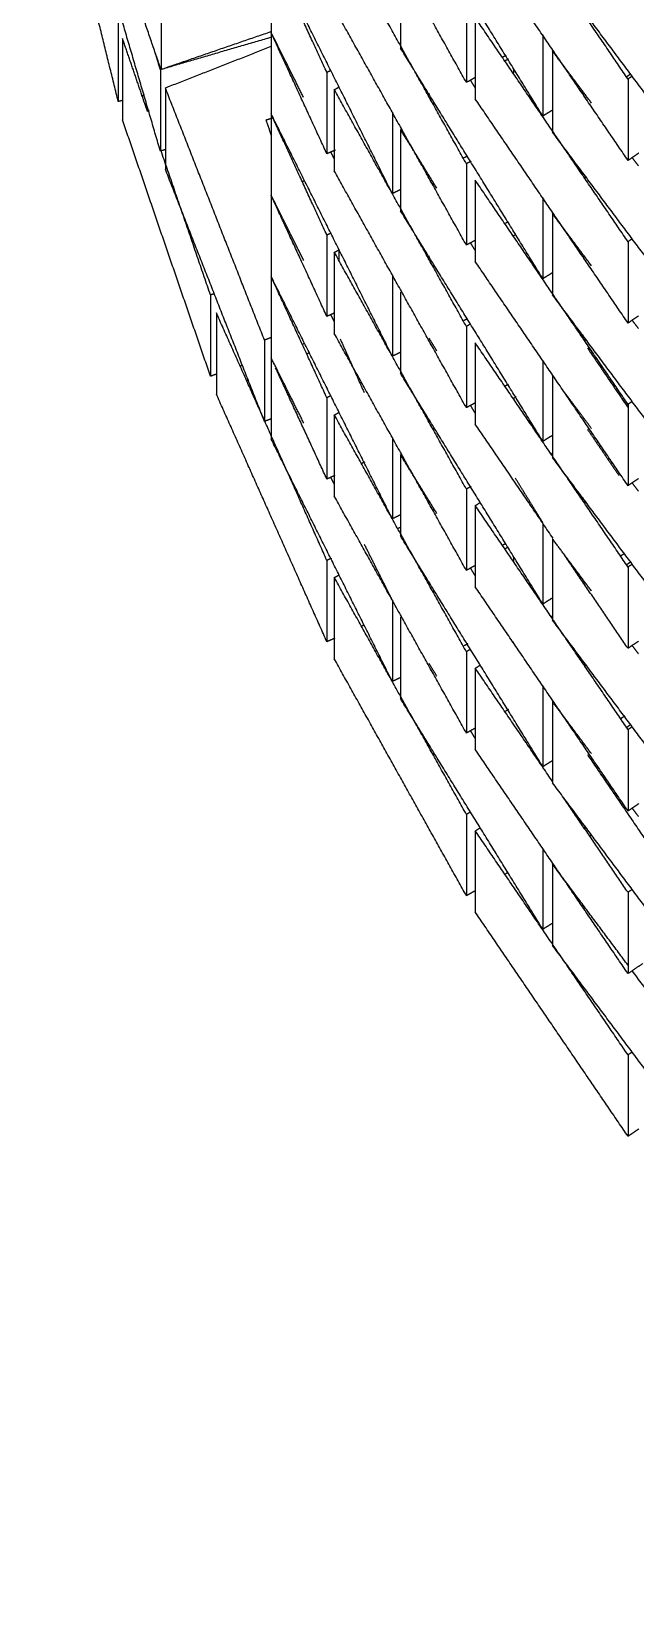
# Model space of a CAD drawing. Header units: centimetres. Extents: x 0 to 19.8, y 0 to 41.5.
# Drawn here: x 12.473 to 12.918, y 11.482 to 12.644 of the extents above; entities that cross this region are included whole.
import ezdxf

# ---------------------------------------------------------------- set-up
doc = ezdxf.new("R2010")
doc.units = ezdxf.units.CM
doc.layers.add('Make2D$Visible$Curves', color=7, linetype='Continuous', true_color=0x000000)

msp = doc.modelspace()

# ---------------------------------------------------------------- linework, layer by layer
at = {"layer": 'Make2D$Visible$Curves', "color": 18, "lineweight": -3, "true_color": 0x000000}
for points in [[(12.5369, 12.5925), (12.5129, 12.6896), (12.489, 12.7867)], [(12.7936, 12.6066), (12.7449, 12.6939), (12.6962, 12.7813)], [(12.5679, 12.556), (12.5398, 12.6519), (12.5116, 12.7479)], [(12.85, 12.5818), (12.7975, 12.6669), (12.745, 12.752)], [(12.7936, 12.5466), (12.7449, 12.6339), (12.6962, 12.7213)], [(12.9128, 12.5491), (12.8565, 12.6317), (12.8002, 12.7144)], [(12.739, 12.5246), (12.6943, 12.614), (12.6496, 12.7035)], [(12.6496, 12.7033), (12.6496, 12.6733), (12.6496, 12.6433)], [(12.5684, 12.6161), (12.5542, 12.6576), (12.54, 12.699)], [(12.6907, 12.614), (12.6708, 12.6573), (12.6508, 12.7006)], [(12.745, 12.692), (12.745, 12.662), (12.745, 12.632)], [(12.9768, 12.5297), (12.9169, 12.6098), (12.8571, 12.6899)], [(12.9128, 12.6091), (12.8851, 12.6498), (12.8574, 12.6905)], [(12.5684, 12.6761), (12.5684, 12.6461), (12.5684, 12.6161)], [(12.7936, 12.6666), (12.7936, 12.6366), (12.7936, 12.6066)], [(12.7936, 12.4866), (12.7449, 12.5739), (12.6962, 12.6613)], [(12.5369, 12.6525), (12.5369, 12.6225), (12.5369, 12.5925)], [(12.6492, 12.6439), (12.6088, 12.63), (12.5684, 12.6161)], [(12.6496, 12.6435), (12.6496, 12.6135), (12.6496, 12.5835)], [(12.6736, 12.5954), (12.6616, 12.6195), (12.6496, 12.6435)], [(12.6907, 12.554), (12.6702, 12.5986), (12.6496, 12.6433)], [(12.9128, 12.4891), (12.8565, 12.5717), (12.8002, 12.6544)], [(12.8002, 12.6544), (12.8002, 12.6244), (12.8002, 12.5944)], [(12.54, 12.639), (12.54, 12.609), (12.54, 12.579)], [(12.5584, 12.5853), (12.5492, 12.6122), (12.54, 12.639)], [(12.6496, 12.6399), (12.6087, 12.628), (12.5679, 12.616)], [(12.5716, 12.6026), (12.6106, 12.6179), (12.6497, 12.6333)], [(12.85, 12.4618), (12.7975, 12.5469), (12.745, 12.632)], [(12.85, 12.6418), (12.85, 12.6118), (12.85, 12.5818)], [(12.5679, 12.616), (12.5661, 12.622), (12.5644, 12.6279)], [(12.8228, 12.6264), (12.8215, 12.6258), (12.8203, 12.6252)], [(12.8246, 12.6239), (12.8234, 12.6232), (12.8222, 12.6225)], [(12.8859, 12.5914), (12.8715, 12.6106), (12.8571, 12.6299)], [(12.8571, 12.6299), (12.8571, 12.5999), (12.8571, 12.5699)], [(12.5679, 12.616), (12.5679, 12.586), (12.5679, 12.556)], [(12.6937, 12.6153), (12.6922, 12.6147), (12.6907, 12.614)], [(12.6907, 12.614), (12.6907, 12.584), (12.6907, 12.554)], [(12.8004, 12.6104), (12.797, 12.6085), (12.7936, 12.6066)], [(12.8284, 12.6167), (12.8284, 12.6151), (12.8284, 12.6134)], [(12.9121, 12.611), (12.9134, 12.612), (12.9147, 12.613)], [(12.916, 12.6113), (12.9144, 12.6102), (12.9128, 12.6091)], [(12.9128, 12.6091), (12.9128, 12.5791), (12.9128, 12.5491)], [(12.5561, 12.5973), (12.5553, 12.5971), (12.5544, 12.5969)], [(12.6447, 12.4165), (12.6081, 12.5095), (12.5716, 12.6026)], [(12.5716, 12.6026), (12.5716, 12.5726), (12.5716, 12.5426)], [(12.6962, 12.6013), (12.698, 12.6023), (12.6998, 12.6032)], [(12.7936, 12.4266), (12.7449, 12.5139), (12.6962, 12.6013)], [(12.6962, 12.6013), (12.6962, 12.5713), (12.6962, 12.5413)], [(12.7663, 12.5982), (12.7658, 12.598), (12.7653, 12.5977)], [(12.8002, 12.6025), (12.7984, 12.6054), (12.7967, 12.6083)], [(12.8784, 12.5999), (12.8797, 12.5976), (12.881, 12.5953)], [(12.5402, 12.5934), (12.5386, 12.5929), (12.5369, 12.5925)], [(12.5586, 12.5854), (12.5591, 12.5856), (12.5596, 12.5858)], [(12.9128, 12.4291), (12.8565, 12.5117), (12.8002, 12.5944)], [(12.8571, 12.5862), (12.8535, 12.584), (12.85, 12.5818)], [(12.6049, 12.3898), (12.5724, 12.4844), (12.54, 12.579)], [(12.6512, 12.5804), (12.6485, 12.5796), (12.6458, 12.5788)], [(12.6458, 12.5788), (12.6477, 12.5733), (12.6496, 12.5677)], [(12.739, 12.4046), (12.6943, 12.494), (12.6496, 12.5835)], [(12.6496, 12.5833), (12.6496, 12.5533), (12.6496, 12.5233)], [(12.6907, 12.494), (12.6708, 12.5373), (12.6509, 12.5805)], [(12.739, 12.5846), (12.739, 12.5546), (12.739, 12.5246)], [(12.7717, 12.5287), (12.7584, 12.5504), (12.745, 12.572)], [(12.745, 12.572), (12.745, 12.542), (12.745, 12.512)], [(12.9768, 12.4097), (12.9169, 12.4898), (12.8571, 12.5699)], [(12.5717, 12.5571), (12.5698, 12.5565), (12.5679, 12.556)], [(12.6049, 12.4498), (12.5866, 12.5031), (12.5684, 12.5563)], [(12.6971, 12.5568), (12.6939, 12.5554), (12.6907, 12.554)], [(12.6962, 12.5502), (12.6949, 12.5527), (12.6936, 12.5553)], [(12.7945, 12.5523), (12.793, 12.5515), (12.7915, 12.5508)], [(12.9207, 12.5545), (12.9168, 12.5518), (12.9128, 12.5491)], [(12.9205, 12.5451), (12.9182, 12.5481), (12.9159, 12.5512)], [(12.6447, 12.3565), (12.6081, 12.4495), (12.5716, 12.5426)], [(12.7936, 12.3666), (12.7449, 12.4539), (12.6962, 12.5413)], [(12.797, 12.5485), (12.7953, 12.5475), (12.7936, 12.5466)], [(12.7936, 12.5466), (12.7936, 12.5166), (12.7936, 12.4866)], [(12.673, 12.5337), (12.6736, 12.534), (12.6743, 12.5343)], [(12.7451, 12.5276), (12.742, 12.5261), (12.739, 12.5246)], [(12.9128, 12.3691), (12.8565, 12.4517), (12.8002, 12.5344)], [(12.8002, 12.5344), (12.8002, 12.5044), (12.8002, 12.4744)], [(12.881, 12.5383), (12.881, 12.5382), (12.881, 12.5381)], [(12.881, 12.5372), (12.881, 12.5367), (12.881, 12.5361)], [(12.6737, 12.4752), (12.6616, 12.4993), (12.6496, 12.5235)], [(12.6496, 12.5235), (12.6496, 12.4935), (12.6496, 12.4635)], [(12.6907, 12.434), (12.6702, 12.4786), (12.6496, 12.5233)], [(12.85, 12.5214), (12.85, 12.4916), (12.85, 12.4618)], [(12.85, 12.3418), (12.7975, 12.4269), (12.745, 12.512)], [(12.8244, 12.5038), (12.8234, 12.5032), (12.8224, 12.5027)], [(12.8571, 12.5099), (12.8571, 12.4799), (12.8571, 12.4499)], [(12.8858, 12.4714), (12.8715, 12.4906), (12.8571, 12.5099)], [(12.6939, 12.4954), (12.6923, 12.4947), (12.6907, 12.494)], [(12.6907, 12.494), (12.6907, 12.464), (12.6907, 12.434)], [(12.8281, 12.4934), (12.829, 12.494), (12.8298, 12.4945)], [(12.6962, 12.4813), (12.6981, 12.4823), (12.7, 12.4834)], [(12.7936, 12.3066), (12.7449, 12.3939), (12.6962, 12.4813)], [(12.6962, 12.4813), (12.6962, 12.4513), (12.6962, 12.4213)], [(12.6995, 12.4823), (12.6995, 12.4788), (12.6995, 12.4753)], [(12.8006, 12.4905), (12.7971, 12.4885), (12.7936, 12.4866)], [(12.8002, 12.4825), (12.7984, 12.4854), (12.7967, 12.4883)], [(12.916, 12.4913), (12.9144, 12.4902), (12.9128, 12.4891)], [(12.9128, 12.4891), (12.9128, 12.4591), (12.9128, 12.4291)], [(12.7663, 12.4782), (12.7659, 12.478), (12.7655, 12.4778)], [(12.9128, 12.3091), (12.8565, 12.3917), (12.8002, 12.4744)], [(12.8793, 12.4783), (12.8802, 12.4768), (12.881, 12.4753)], [(12.739, 12.2846), (12.6943, 12.374), (12.6496, 12.4635)], [(12.6496, 12.4633), (12.6496, 12.4333), (12.6496, 12.4033)], [(12.6907, 12.374), (12.6702, 12.4186), (12.6496, 12.4633)], [(12.739, 12.4646), (12.739, 12.4346), (12.739, 12.4046)], [(12.8571, 12.4662), (12.8535, 12.464), (12.85, 12.4618)], [(12.6078, 12.4508), (12.6064, 12.4503), (12.6049, 12.4498)], [(12.6049, 12.4498), (12.6049, 12.4198), (12.6049, 12.3898)], [(12.745, 12.452), (12.745, 12.422), (12.745, 12.392)], [(12.9768, 12.2897), (12.9169, 12.3698), (12.8571, 12.4499)], [(12.6907, 12.254), (12.65, 12.3453), (12.6092, 12.4367)], [(12.6092, 12.4367), (12.6092, 12.4067), (12.6092, 12.3767)], [(12.6966, 12.4367), (12.6937, 12.4353), (12.6907, 12.434)], [(12.6962, 12.4302), (12.6949, 12.4327), (12.6936, 12.4353)], [(12.9205, 12.4343), (12.9167, 12.4317), (12.9128, 12.4291)], [(12.7944, 12.4323), (12.7931, 12.4316), (12.7917, 12.4309)], [(12.7967, 12.4283), (12.7952, 12.4275), (12.7936, 12.4266)], [(12.7936, 12.4266), (12.7936, 12.3966), (12.7936, 12.3666)], [(12.9205, 12.4251), (12.9182, 12.4281), (12.9159, 12.4312)], [(12.6497, 12.4184), (12.6472, 12.4174), (12.6447, 12.4165)], [(12.6447, 12.4165), (12.6447, 12.3865), (12.6447, 12.3565)], [(12.673, 12.4137), (12.6736, 12.414), (12.6743, 12.4143)], [(12.7936, 12.2466), (12.7449, 12.3339), (12.6962, 12.4213)], [(12.7005, 12.4174), (12.7094, 12.3976), (12.7182, 12.3778)], [(12.7718, 12.4086), (12.7689, 12.4133), (12.766, 12.418)], [(12.8568, 12.3313), (12.8285, 12.3729), (12.8002, 12.4144)], [(12.8002, 12.4144), (12.8002, 12.3844), (12.8002, 12.3544)], [(12.8797, 12.4201), (12.8791, 12.4198), (12.8785, 12.4194)], [(12.881, 12.4179), (12.881, 12.4166), (12.881, 12.4153)], [(12.6737, 12.3553), (12.6616, 12.3794), (12.6496, 12.4035)], [(12.6496, 12.4035), (12.6496, 12.3735), (12.6496, 12.3435)], [(12.6758, 12.4064), (12.6769, 12.4069), (12.678, 12.4074)], [(12.7453, 12.4077), (12.7421, 12.4061), (12.739, 12.4046)], [(12.85, 12.4014), (12.85, 12.3716), (12.85, 12.3418)], [(12.8829, 12.4107), (12.8978, 12.3887), (12.9128, 12.3667)], [(12.6094, 12.3914), (12.6071, 12.3906), (12.6049, 12.3898)], [(12.6284, 12.3979), (12.6278, 12.3977), (12.6272, 12.3975)], [(12.6907, 12.314), (12.6718, 12.3551), (12.6529, 12.3961)], [(12.85, 12.2218), (12.7975, 12.3069), (12.745, 12.392)], [(12.8571, 12.3899), (12.8571, 12.3599), (12.8571, 12.3299)], [(12.6907, 12.194), (12.65, 12.2853), (12.6092, 12.3767)], [(12.6317, 12.3867), (12.6324, 12.387), (12.6331, 12.3873)], [(12.8246, 12.3839), (12.8234, 12.3832), (12.8222, 12.3825)], [(12.8858, 12.3514), (12.8755, 12.3653), (12.8651, 12.3791)], [(12.694, 12.3755), (12.6924, 12.3748), (12.6907, 12.374)], [(12.6907, 12.374), (12.6907, 12.344), (12.6907, 12.314)], [(12.8004, 12.3704), (12.797, 12.3685), (12.7936, 12.3666)], [(12.8002, 12.3625), (12.7984, 12.3654), (12.7967, 12.3683)], [(12.8281, 12.3734), (12.8292, 12.3741), (12.8302, 12.3748)], [(12.916, 12.3713), (12.9144, 12.3702), (12.9128, 12.3691)], [(12.9128, 12.3691), (12.9128, 12.3391), (12.9128, 12.3091)], [(12.65, 12.3585), (12.6474, 12.3575), (12.6447, 12.3565)], [(12.6962, 12.3613), (12.698, 12.3622), (12.6997, 12.3632)], [(12.7936, 12.1866), (12.7449, 12.2739), (12.6962, 12.3613)], [(12.6962, 12.3613), (12.6962, 12.3313), (12.6962, 12.3013)], [(12.8575, 12.2703), (12.8289, 12.3124), (12.8002, 12.3544)], [(12.8793, 12.3583), (12.8802, 12.3568), (12.881, 12.3553)], [(12.739, 12.1646), (12.6943, 12.254), (12.6496, 12.3435)], [(12.739, 12.3446), (12.739, 12.3146), (12.739, 12.2846)], [(12.8572, 12.3463), (12.8536, 12.3441), (12.85, 12.3418)], [(12.8829, 12.3507), (12.8945, 12.3336), (12.9062, 12.3165)], [(12.7718, 12.2886), (12.7584, 12.3103), (12.745, 12.332)], [(12.745, 12.332), (12.745, 12.302), (12.745, 12.272)], [(12.8564, 12.3327), (12.8568, 12.333), (12.8573, 12.3333)], [(12.9128, 12.2491), (12.885, 12.29), (12.8571, 12.3309)], [(12.9768, 12.1697), (12.9169, 12.2498), (12.8571, 12.3299)], [(12.7186, 12.3264), (12.7175, 12.326), (12.7165, 12.3255)], [(12.6964, 12.3165), (12.6936, 12.3153), (12.6907, 12.314)], [(12.6962, 12.3102), (12.6949, 12.3127), (12.6936, 12.3153)], [(12.7969, 12.3084), (12.7953, 12.3075), (12.7936, 12.3066)], [(12.7936, 12.3066), (12.7936, 12.2766), (12.7936, 12.2466)], [(12.85, 12.2818), (12.8398, 12.2983), (12.8297, 12.3147)], [(12.9205, 12.3143), (12.9166, 12.3117), (12.9128, 12.3091)], [(12.9205, 12.3051), (12.9182, 12.3081), (12.9159, 12.3112)], [(12.7936, 12.1266), (12.7449, 12.2139), (12.6962, 12.3013)], [(12.7985, 12.305), (12.7987, 12.3052), (12.7989, 12.3053)], [(12.8002, 12.2944), (12.8021, 12.2956), (12.8039, 12.2969)], [(12.8797, 12.3002), (12.8793, 12.2999), (12.8789, 12.2996)], [(12.881, 12.2982), (12.881, 12.2968), (12.881, 12.2953)], [(12.745, 12.2876), (12.742, 12.2861), (12.739, 12.2846)], [(12.8573, 12.2107), (12.8287, 12.2525), (12.8002, 12.2944)], [(12.8002, 12.2944), (12.8002, 12.2644), (12.8002, 12.2344)], [(12.7451, 12.2783), (12.7442, 12.2779), (12.7432, 12.2775)], [(12.85, 12.1018), (12.7975, 12.1869), (12.745, 12.272)], [(12.85, 12.2812), (12.85, 12.2515), (12.85, 12.2218)], [(12.739, 12.2246), (12.7287, 12.2452), (12.7184, 12.2658)], [(12.8228, 12.2665), (12.8216, 12.2658), (12.8203, 12.2652)], [(12.8244, 12.2637), (12.8234, 12.2632), (12.8224, 12.2626)], [(12.886, 12.2312), (12.8715, 12.2506), (12.8571, 12.2699)], [(12.8571, 12.2699), (12.8571, 12.2399), (12.8571, 12.2099)], [(12.694, 12.2555), (12.6924, 12.2548), (12.6907, 12.254)], [(12.6907, 12.254), (12.6907, 12.224), (12.6907, 12.194)], [(12.7216, 12.2554), (12.7219, 12.2556), (12.7221, 12.2557)], [(12.8006, 12.2505), (12.7971, 12.2485), (12.7936, 12.2466)], [(12.8002, 12.2425), (12.7984, 12.2454), (12.7967, 12.2483)], [(12.8284, 12.2567), (12.8284, 12.2551), (12.8284, 12.2535)], [(12.9128, 12.1891), (12.889, 12.2241), (12.8651, 12.2591)], [(12.9101, 12.2589), (12.9088, 12.2581), (12.9074, 12.2572)], [(12.9118, 12.2508), (12.9134, 12.252), (12.9149, 12.2531)], [(12.9159, 12.2512), (12.9144, 12.2501), (12.9128, 12.2491)], [(12.9128, 12.2491), (12.9128, 12.2191), (12.9128, 12.1891)], [(12.6962, 12.2413), (12.6981, 12.2423), (12.6999, 12.2434)], [(12.7936, 12.0666), (12.7449, 12.1539), (12.6962, 12.2413)], [(12.6962, 12.2413), (12.6962, 12.2113), (12.6962, 12.1813)], [(12.7661, 12.2381), (12.7658, 12.238), (12.7655, 12.2378)], [(12.8793, 12.2383), (12.8802, 12.2368), (12.881, 12.2353)], [(12.9128, 12.0691), (12.8565, 12.1517), (12.8002, 12.2344)], [(12.8573, 12.2264), (12.8537, 12.2241), (12.85, 12.2218)], [(12.739, 12.2246), (12.739, 12.1947), (12.739, 12.1649)], [(12.7183, 12.2063), (12.7173, 12.2059), (12.7162, 12.2054)], [(12.745, 12.212), (12.745, 12.182), (12.745, 12.152)], [(12.8562, 12.2125), (12.8566, 12.2128), (12.8571, 12.2131)], [(12.9768, 12.0497), (12.9169, 12.1298), (12.8571, 12.2099)], [(12.9128, 12.1291), (12.8853, 12.1695), (12.8578, 12.2098)], [(12.6966, 12.1966), (12.6937, 12.1953), (12.6907, 12.194)], [(12.7946, 12.1924), (12.7932, 12.1916), (12.7917, 12.1909)], [(12.8231, 12.2002), (12.8234, 12.2004), (12.8237, 12.2006)], [(12.8282, 12.1934), (12.8283, 12.1935), (12.8285, 12.1936)], [(12.9205, 12.1943), (12.9167, 12.1917), (12.9128, 12.1891)], [(12.9205, 12.1851), (12.9182, 12.1881), (12.9159, 12.1912)], [(12.7936, 12.0066), (12.7449, 12.0939), (12.6962, 12.1813)], [(12.7967, 12.1883), (12.7952, 12.1875), (12.7936, 12.1866)], [(12.7936, 12.1866), (12.7936, 12.1566), (12.7936, 12.1266)], [(12.7453, 12.1677), (12.7421, 12.1661), (12.739, 12.1646)], [(12.7718, 12.1686), (12.7689, 12.1733), (12.766, 12.178)], [(12.8002, 12.1744), (12.8021, 12.1756), (12.8039, 12.1769)], [(12.8572, 12.0908), (12.8287, 12.1326), (12.8002, 12.1744)], [(12.8002, 12.1744), (12.8002, 12.1444), (12.8002, 12.1144)], [(12.881, 12.1779), (12.881, 12.1766), (12.881, 12.1753)], [(12.85, 12.1614), (12.85, 12.1316), (12.85, 12.1018)], [(12.85, 11.9818), (12.7975, 12.0669), (12.745, 12.152)], [(12.8246, 12.1439), (12.8234, 12.1432), (12.8222, 12.1425)], [(12.8858, 12.1114), (12.8715, 12.1306), (12.8571, 12.1499)], [(12.8571, 12.1499), (12.8571, 12.1199), (12.8571, 12.0899)], [(12.9105, 12.1391), (12.9089, 12.1382), (12.9074, 12.1372)], [(12.9118, 12.1308), (12.9132, 12.1318), (12.9147, 12.1329)], [(12.8003, 12.1303), (12.797, 12.1285), (12.7936, 12.1266)], [(12.8002, 12.1225), (12.7984, 12.1254), (12.7967, 12.1283)], [(12.9162, 12.1314), (12.9145, 12.1302), (12.9128, 12.1291)], [(12.9128, 12.1291), (12.9128, 12.0991), (12.9128, 12.0691)], [(12.9128, 11.9491), (12.8565, 12.0317), (12.8002, 12.1144)], [(12.8793, 12.1183), (12.8802, 12.1168), (12.881, 12.1153)], [(12.8829, 12.1107), (12.9112, 12.069), (12.9396, 12.0274)], [(12.8573, 12.1063), (12.8536, 12.1041), (12.85, 12.1018)], [(12.9768, 11.9297), (12.9169, 12.0098), (12.8571, 12.0899)], [(12.9128, 12.0091), (12.889, 12.044), (12.8652, 12.079)], [(12.9207, 12.0745), (12.9168, 12.0718), (12.9128, 12.0691)], [(12.7969, 12.0684), (12.7953, 12.0675), (12.7936, 12.0666)], [(12.7936, 12.0666), (12.7936, 12.0366), (12.7936, 12.0066)], [(12.9205, 12.0651), (12.9182, 12.0681), (12.9159, 12.0712)], [(12.8002, 12.0544), (12.8021, 12.0557), (12.804, 12.0569)], [(12.9128, 11.8891), (12.8565, 11.9717), (12.8002, 12.0544)], [(12.8002, 12.0544), (12.8002, 12.0244), (12.8002, 11.9944)], [(12.881, 12.0581), (12.881, 12.0567), (12.881, 12.0553)], [(12.8849, 12.0507), (12.8855, 12.0511), (12.886, 12.0515)], [(12.85, 12.0414), (12.85, 12.0116), (12.85, 11.9818)], [(12.9128, 11.9553), (12.885, 11.9926), (12.8571, 12.0299)], [(12.8571, 12.0299), (12.8571, 11.9999), (12.8571, 11.9699)], [(12.8243, 12.0237), (12.8234, 12.0232), (12.8224, 12.0226)], [(12.8006, 12.0105), (12.7971, 12.0085), (12.7936, 12.0066)], [(12.9162, 12.0114), (12.9145, 12.0102), (12.9128, 12.0091)], [(12.9128, 12.0091), (12.9128, 11.9791), (12.9128, 11.9491)], [(12.9128, 11.8291), (12.8565, 11.9117), (12.8002, 11.9944)], [(12.8573, 11.9863), (12.8536, 11.9841), (12.85, 11.9818)], [(12.9768, 11.8097), (12.9169, 11.8898), (12.8571, 11.9699)], [(12.9238, 11.9566), (12.9183, 11.9528), (12.9128, 11.9491)], [(12.9768, 11.8697), (12.9463, 11.9104), (12.9159, 11.9512)], [(12.9159, 11.8912), (12.9144, 11.8902), (12.9128, 11.8891)], [(12.9128, 11.8891), (12.9128, 11.8591), (12.9128, 11.8291)], [(12.9207, 11.8345), (12.9168, 11.8318), (12.9128, 11.8291)]]:
    msp.add_open_spline(points, degree=2, dxfattribs=at)

doc.saveas('drawing.dxf')
